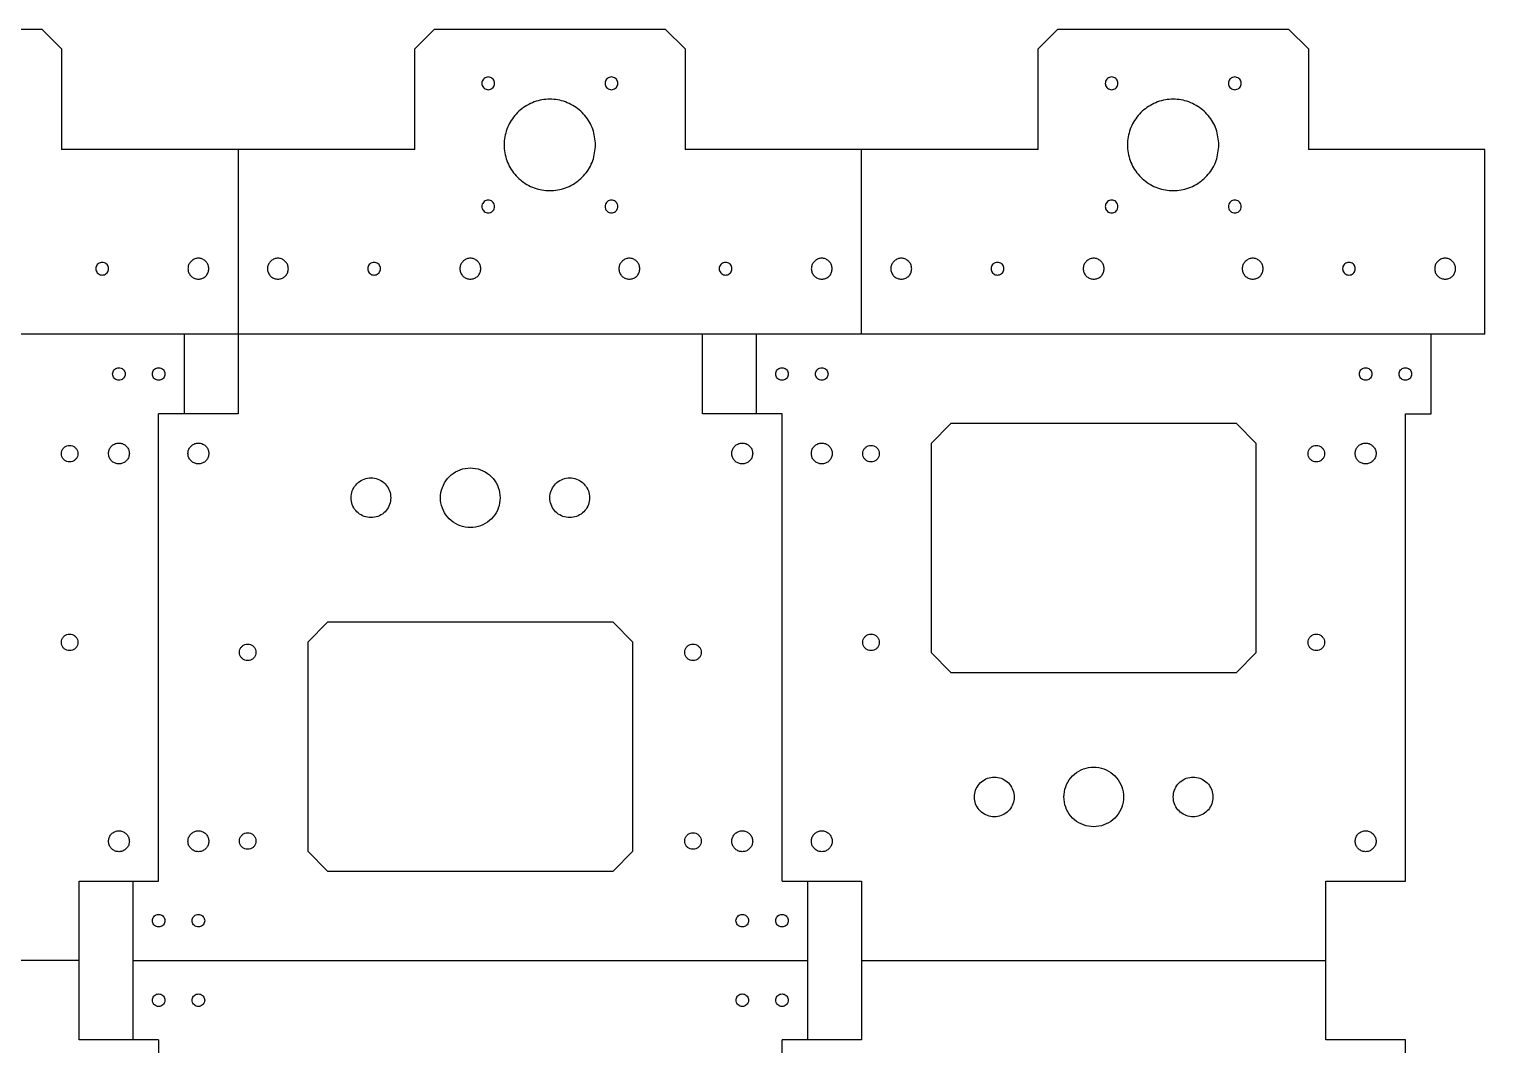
# Model space of a CAD drawing. Extents: x -80 to 731, y 0 to 550.
# Drawn here: x 364.5 to 730.6, y 294.1 to 549.7 of the extents above; entities that cross this region are included whole.
import ezdxf

# ---------------------------------------------------------------- set-up
doc = ezdxf.new("R2010")
doc.units = 0
doc.layers.add('LAYER_1', color=7, linetype='CONTINUOUS')

msp = doc.modelspace()

# ---------------------------------------------------------------- linework, layer by layer
at = {"layer": 'LAYER_1', "color": 7}
for p, q in [((309.64, 549.74), (367.64, 549.74)), ((367.64, 549.74), (372.64, 544.74)), ((461.44, 544.74), (466.44, 549.74)), ((466.44, 549.74), (524.44, 549.74)), ((524.44, 549.74), (529.44, 544.74)), ((618.24, 544.74), (623.24, 549.74)), ((623.24, 549.74), (681.24, 549.74)), ((681.24, 549.74), (686.24, 544.74)), ((372.64, 544.74), (372.64, 519.44)), ((461.44, 519.44), (461.44, 544.74)), ((529.44, 544.74), (529.44, 519.44)), ((618.24, 519.44), (618.24, 544.74)), ((686.24, 544.74), (686.24, 519.44)), ((481.54, 536.09), (481.54, 536.09)), ((512.54, 536.09), (512.54, 536.09)), ((638.34, 536.09), (638.34, 536.09)), ((669.34, 536.09), (669.34, 536.09)), ((506.94, 520.59), (506.94, 520.59)), ((663.74, 520.59), (663.74, 520.59)), ((461.44, 519.44), (372.64, 519.44)), ((417.04, 519.44), (417.04, 452.94)), ((618.24, 519.44), (529.44, 519.44)), ((573.84, 472.94), (573.84, 519.44)), ((730.64, 519.44), (686.24, 519.44)), ((730.64, 472.94), (730.64, 519.44)), ((481.54, 505.09), (481.54, 505.09)), ((512.54, 505.09), (512.54, 505.09)), ((638.34, 505.09), (638.34, 505.09)), ((669.34, 505.09), (669.34, 505.09)), ((384.44, 489.44), (384.44, 489.44)), ((409.67, 489.44), (409.67, 489.44)), ((429.67, 489.44), (429.67, 489.44)), ((452.84, 489.44), (452.84, 489.44)), ((478.07, 489.44), (478.07, 489.44)), ((518.07, 489.44), (518.07, 489.44)), ((541.24, 489.44), (541.24, 489.44)), ((566.47, 489.44), (566.47, 489.44)), ((586.47, 489.44), (586.47, 489.44)), ((609.64, 489.44), (609.64, 489.44)), ((634.87, 489.44), (634.87, 489.44)), ((674.87, 489.44), (674.87, 489.44)), ((698.04, 489.44), (698.04, 489.44)), ((723.27, 489.44), (723.27, 489.44)), ((730.64, 472.94), (103.44, 472.94)), ((403.54, 452.94), (403.54, 472.94)), ((533.84, 452.94), (533.84, 472.94)), ((547.34, 472.94), (547.34, 452.94)), ((717.14, 452.94), (717.14, 472.94)), ((385.47, 462.94), (385.47, 462.94)), ((395.47, 462.94), (395.47, 462.94)), ((552.27, 462.94), (552.27, 462.94)), ((562.27, 462.94), (562.27, 462.94)), ((699.07, 462.94), (699.07, 462.94)), ((709.07, 462.94), (709.07, 462.94)), ((397.04, 335.34), (397.04, 452.94)), ((417.04, 452.94), (397.04, 452.94)), ((553.84, 452.94), (533.84, 452.94)), ((553.84, 335.34), (553.84, 452.94)), ((596.34, 450.44), (591.34, 445.44)), ((668.14, 450.44), (596.34, 450.44)), ((673.14, 445.44), (668.14, 450.44)), ((710.64, 335.34), (710.64, 452.94)), ((710.64, 452.94), (717.14, 452.94)), ((591.34, 445.44), (591.34, 392.84)), ((673.14, 392.84), (673.14, 445.44)), ((372.57, 442.89), (372.57, 442.89)), ((384.42, 442.94), (384.42, 442.94)), ((409.67, 442.94), (409.67, 442.94)), ((546.47, 442.94), (546.47, 442.94)), ((561.22, 442.94), (561.22, 442.94)), ((574.17, 442.89), (574.17, 442.89)), ((686.17, 442.89), (686.17, 442.89)), ((698.02, 442.94), (698.02, 442.94)), ((455.44, 431.79), (455.44, 431.79)), ((482.94, 431.79), (482.94, 431.79)), ((505.44, 431.79), (505.44, 431.79)), ((439.54, 400.44), (434.54, 395.44)), ((511.34, 400.44), (439.54, 400.44)), ((516.34, 395.44), (511.34, 400.44)), ((372.57, 395.39), (372.57, 395.39)), ((421.52, 392.89), (421.52, 392.89)), ((434.54, 395.44), (434.54, 342.84)), ((516.34, 342.84), (516.34, 395.44)), ((533.52, 392.89), (533.52, 392.89)), ((574.17, 395.39), (574.17, 395.39)), ((591.34, 392.84), (596.34, 387.84)), ((668.14, 387.84), (673.14, 392.84)), ((686.17, 395.39), (686.17, 395.39)), ((596.34, 387.84), (668.14, 387.84)), ((602.24, 356.49), (602.24, 356.49)), ((624.74, 356.49), (624.74, 356.49)), ((652.24, 356.49), (652.24, 356.49)), ((384.42, 345.34), (384.42, 345.34)), ((409.67, 345.34), (409.67, 345.34)), ((421.52, 345.39), (421.52, 345.39)), ((533.52, 345.39), (533.52, 345.39)), ((546.47, 345.34), (546.47, 345.34)), ((561.22, 345.34), (561.22, 345.34)), ((698.02, 345.34), (698.02, 345.34)), ((434.54, 342.84), (439.54, 337.84)), ((511.34, 337.84), (516.34, 342.84)), ((439.54, 337.84), (511.34, 337.84)), ((377.04, 295.34), (377.04, 335.34)), ((377.04, 335.34), (397.04, 335.34)), ((390.54, 335.34), (390.54, 295.34)), ((553.84, 335.34), (573.84, 335.34)), ((560.34, 295.34), (560.34, 335.34)), ((573.84, 335.34), (573.84, 295.34)), ((690.64, 295.34), (690.64, 335.34)), ((690.64, 335.34), (710.64, 335.34)), ((398.62, 325.34), (398.62, 325.34)), ((408.62, 325.34), (408.62, 325.34)), ((545.42, 325.34), (545.42, 325.34)), ((555.42, 325.34), (555.42, 325.34)), ((377.04, 315.34), (260.24, 315.34)), ((390.54, 315.34), (560.34, 315.34)), ((573.84, 315.34), (690.64, 315.34)), ((395.47, 305.34), (395.47, 305.34)), ((405.47, 305.34), (405.47, 305.34)), ((542.27, 305.34), (542.27, 305.34)), ((552.27, 305.34), (552.27, 305.34)), ((397.04, 295.34), (377.04, 295.34)), ((397.04, 295.34), (397.04, 177.74)), ((553.84, 177.74), (553.84, 295.34)), ((573.84, 295.34), (553.84, 295.34)), ((710.64, 295.34), (690.64, 295.34)), ((710.64, 177.74), (710.64, 295.34))]:
    msp.add_line(p, q, dxfattribs=at)
for points, knots in [([(481.54, 536.09), (481.52, 535.9), (481.48, 535.53), (481.19, 535.04), (480.76, 534.68), (480.22, 534.48), (479.66, 534.48), (479.12, 534.68), (478.69, 535.04), (478.41, 535.53), (478.31, 536.09), (478.41, 536.65), (478.69, 537.14), (479.12, 537.51), (479.66, 537.7), (480.22, 537.7), (480.76, 537.51), (481.19, 537.14), (481.48, 536.65), (481.52, 536.28), (481.54, 536.09)], [0, 0, 0, 0, 0.558344, 1.108695, 1.667037, 2.225381, 2.775732, 3.334076, 3.892418, 4.442769, 5.001113, 5.559455, 6.109805, 6.668149, 7.226492, 7.776843, 8.335187, 8.89353, 9.443881, 10.002222, 10.002222, 10.002222, 10.002222]), ([(512.54, 536.09), (512.52, 535.9), (512.48, 535.53), (512.19, 535.04), (511.76, 534.68), (511.22, 534.48), (510.66, 534.48), (510.12, 534.68), (509.69, 535.04), (509.41, 535.53), (509.31, 536.09), (509.41, 536.65), (509.69, 537.14), (510.12, 537.51), (510.66, 537.7), (511.22, 537.7), (511.76, 537.51), (512.19, 537.14), (512.48, 536.65), (512.52, 536.28), (512.54, 536.09)], [0, 0, 0, 0, 0.558344, 1.108695, 1.667037, 2.225381, 2.775732, 3.334075, 3.892418, 4.442769, 5.001113, 5.559455, 6.109805, 6.668149, 7.226492, 7.776843, 8.335187, 8.89353, 9.44388, 10.002222, 10.002222, 10.002222, 10.002222]), ([(638.34, 536.09), (638.32, 535.9), (638.28, 535.53), (637.99, 535.04), (637.56, 534.68), (637.02, 534.48), (636.46, 534.48), (635.92, 534.68), (635.49, 535.04), (635.21, 535.53), (635.11, 536.09), (635.21, 536.65), (635.49, 537.14), (635.92, 537.51), (636.46, 537.7), (637.02, 537.7), (637.56, 537.51), (637.99, 537.14), (638.28, 536.65), (638.32, 536.28), (638.34, 536.09)], [0, 0, 0, 0, 0.558344, 1.108695, 1.667038, 2.225381, 2.775733, 3.334075, 3.892418, 4.442769, 5.001113, 5.559455, 6.109806, 6.668149, 7.226492, 7.776844, 8.335186, 8.89353, 9.443881, 10.002223, 10.002223, 10.002223, 10.002223]), ([(669.34, 536.09), (669.32, 535.9), (669.28, 535.53), (668.99, 535.04), (668.56, 534.68), (668.02, 534.48), (667.46, 534.48), (666.92, 534.68), (666.49, 535.04), (666.21, 535.53), (666.11, 536.09), (666.21, 536.65), (666.49, 537.14), (666.92, 537.51), (667.46, 537.7), (668.02, 537.7), (668.56, 537.51), (668.99, 537.14), (669.28, 536.65), (669.32, 536.28), (669.34, 536.09)], [0, 0, 0, 0, 0.558344, 1.108695, 1.667038, 2.225381, 2.775733, 3.334075, 3.892418, 4.442769, 5.001113, 5.559455, 6.109806, 6.668149, 7.226492, 7.776844, 8.335186, 8.89353, 9.443881, 10.002223, 10.002223, 10.002223, 10.002223]), ([(506.94, 520.59), (506.8, 519.25), (506.53, 516.58), (504.41, 513.05), (501.31, 510.43), (497.48, 509.03), (493.4, 509.03), (489.57, 510.43), (486.45, 513.05), (484.41, 516.58), (483.7, 520.59), (484.41, 524.61), (486.45, 528.13), (489.57, 530.76), (493.4, 532.15), (497.48, 532.15), (501.31, 530.76), (504.41, 528.13), (506.53, 524.61), (506.8, 521.94), (506.94, 520.59)], [0, 0, 0, 0, 4.013088, 7.968742, 11.981828, 15.994915, 19.950569, 23.963658, 27.976744, 31.932398, 35.945485, 39.958571, 43.914225, 47.927312, 51.9404, 55.896054, 59.909141, 63.922228, 67.877883, 71.890968, 71.890968, 71.890968, 71.890968]), ([(663.74, 520.59), (663.6, 519.25), (663.33, 516.58), (661.21, 513.05), (658.11, 510.43), (654.28, 509.03), (650.2, 509.03), (646.37, 510.43), (643.25, 513.05), (641.21, 516.58), (640.5, 520.59), (641.21, 524.61), (643.25, 528.13), (646.37, 530.76), (650.2, 532.15), (654.28, 532.15), (658.11, 530.76), (661.21, 528.13), (663.33, 524.61), (663.6, 521.94), (663.74, 520.59)], [0, 0, 0, 0, 4.013088, 7.968742, 11.981828, 15.994916, 19.95057, 23.963658, 27.976744, 31.932398, 35.945485, 39.958571, 43.914225, 47.927313, 51.940399, 55.896053, 59.90914, 63.922228, 67.877883, 71.890968, 71.890968, 71.890968, 71.890968]), ([(481.54, 505.09), (481.52, 504.9), (481.48, 504.53), (481.19, 504.04), (480.76, 503.68), (480.22, 503.48), (479.66, 503.48), (479.12, 503.68), (478.69, 504.04), (478.41, 504.53), (478.31, 505.09), (478.41, 505.65), (478.69, 506.14), (479.12, 506.51), (479.66, 506.7), (480.22, 506.7), (480.76, 506.51), (481.19, 506.14), (481.48, 505.65), (481.52, 505.28), (481.54, 505.09)], [0, 0, 0, 0, 0.558344, 1.108695, 1.667039, 2.225382, 2.775733, 3.334075, 3.892419, 4.442771, 5.001114, 5.559456, 6.109807, 6.66815, 7.226494, 7.776845, 8.335188, 8.893531, 9.443882, 10.002224, 10.002224, 10.002224, 10.002224]), ([(512.54, 505.09), (512.52, 504.9), (512.48, 504.53), (512.19, 504.04), (511.76, 503.68), (511.22, 503.48), (510.66, 503.48), (510.12, 503.68), (509.69, 504.04), (509.41, 504.53), (509.31, 505.09), (509.41, 505.65), (509.69, 506.14), (510.12, 506.51), (510.66, 506.7), (511.22, 506.7), (511.76, 506.51), (512.19, 506.14), (512.48, 505.65), (512.52, 505.28), (512.54, 505.09)], [0, 0, 0, 0, 0.558344, 1.108696, 1.667039, 2.225382, 2.775733, 3.334075, 3.892419, 4.442771, 5.001114, 5.559456, 6.109807, 6.668151, 7.226494, 7.776845, 8.335188, 8.893531, 9.443882, 10.002224, 10.002224, 10.002224, 10.002224]), ([(638.34, 505.09), (638.32, 504.9), (638.28, 504.53), (637.99, 504.04), (637.56, 503.68), (637.02, 503.48), (636.46, 503.48), (635.92, 503.68), (635.49, 504.04), (635.21, 504.53), (635.11, 505.09), (635.21, 505.65), (635.49, 506.14), (635.92, 506.51), (636.46, 506.7), (637.02, 506.7), (637.56, 506.51), (637.99, 506.14), (638.28, 505.65), (638.32, 505.28), (638.34, 505.09)], [0, 0, 0, 0, 0.558344, 1.108696, 1.66704, 2.225381, 2.775733, 3.334075, 3.892419, 4.442771, 5.001115, 5.559456, 6.109808, 6.668151, 7.226493, 7.776845, 8.335188, 8.893531, 9.443882, 10.002224, 10.002224, 10.002224, 10.002224]), ([(669.34, 505.09), (669.32, 504.9), (669.28, 504.53), (668.99, 504.04), (668.56, 503.68), (668.02, 503.48), (667.46, 503.48), (666.92, 503.68), (666.49, 504.04), (666.21, 504.53), (666.11, 505.09), (666.21, 505.65), (666.49, 506.14), (666.92, 506.51), (667.46, 506.7), (668.02, 506.7), (668.56, 506.51), (668.99, 506.14), (669.28, 505.65), (669.32, 505.28), (669.34, 505.09)], [0, 0, 0, 0, 0.558344, 1.108696, 1.66704, 2.225381, 2.775733, 3.334075, 3.892419, 4.442771, 5.001115, 5.559456, 6.109808, 6.668151, 7.226493, 7.776845, 8.335188, 8.893531, 9.443882, 10.002224, 10.002224, 10.002224, 10.002224]), ([(384.44, 489.44), (384.42, 489.25), (384.38, 488.88), (384.09, 488.39), (383.66, 488.03), (383.12, 487.83), (382.56, 487.83), (382.02, 488.03), (381.59, 488.39), (381.31, 488.88), (381.21, 489.44), (381.31, 490), (381.59, 490.49), (382.02, 490.86), (382.56, 491.05), (383.12, 491.05), (383.66, 490.86), (384.09, 490.49), (384.38, 490), (384.42, 489.63), (384.44, 489.44)], [0, 0, 0, 0, 0.558343, 1.108694, 1.667036, 2.225379, 2.77573, 3.334073, 3.892415, 4.442768, 5.001111, 5.559452, 6.109805, 6.668148, 7.22649, 7.776841, 8.335184, 8.893526, 9.443877, 10.002219, 10.002219, 10.002219, 10.002219]), ([(409.67, 489.44), (409.63, 489.13), (409.57, 488.52), (409.09, 487.72), (408.38, 487.12), (407.51, 486.8), (406.58, 486.8), (405.7, 487.12), (404.99, 487.72), (404.52, 488.52), (404.36, 489.44), (404.52, 490.36), (404.99, 491.16), (405.7, 491.76), (406.58, 492.08), (407.51, 492.08), (408.38, 491.76), (409.09, 491.16), (409.57, 490.36), (409.63, 489.75), (409.67, 489.44)], [0, 0, 0, 0, 0.916031, 1.818952, 2.734985, 3.651014, 4.553935, 5.469967, 6.385998, 7.288919, 8.20495, 9.12098, 10.023901, 10.939931, 11.855963, 12.758884, 13.674914, 14.590946, 15.493867, 16.409898, 16.409898, 16.409898, 16.409898]), ([(429.67, 489.44), (429.63, 489.13), (429.57, 488.52), (429.09, 487.72), (428.38, 487.12), (427.51, 486.8), (426.58, 486.8), (425.7, 487.12), (424.99, 487.72), (424.52, 488.52), (424.36, 489.44), (424.52, 490.36), (424.99, 491.16), (425.7, 491.76), (426.58, 492.08), (427.51, 492.08), (428.38, 491.76), (429.09, 491.16), (429.57, 490.36), (429.63, 489.75), (429.67, 489.44)], [0, 0, 0, 0, 0.916031, 1.818952, 2.734982, 3.651015, 4.553935, 5.469966, 6.385998, 7.288919, 8.20495, 9.12098, 10.023901, 10.939933, 11.855964, 12.758884, 13.674917, 14.590947, 15.493868, 16.409898, 16.409898, 16.409898, 16.409898]), ([(452.84, 489.44), (452.82, 489.25), (452.78, 488.88), (452.49, 488.39), (452.06, 488.03), (451.52, 487.83), (450.96, 487.83), (450.42, 488.03), (449.99, 488.39), (449.71, 488.88), (449.61, 489.44), (449.71, 490), (449.99, 490.49), (450.42, 490.86), (450.96, 491.05), (451.52, 491.05), (452.06, 490.86), (452.49, 490.49), (452.78, 490), (452.82, 489.63), (452.84, 489.44)], [0, 0, 0, 0, 0.558343, 1.108695, 1.667038, 2.22538, 2.775732, 3.334075, 3.892416, 4.442768, 5.001111, 5.559453, 6.109804, 6.668146, 7.226489, 7.776841, 8.335183, 8.893526, 9.443878, 10.00222, 10.00222, 10.00222, 10.00222]), ([(478.07, 489.44), (478.03, 489.13), (477.97, 488.52), (477.49, 487.72), (476.78, 487.12), (475.91, 486.8), (474.98, 486.8), (474.1, 487.12), (473.39, 487.72), (472.92, 488.52), (472.76, 489.44), (472.92, 490.36), (473.39, 491.16), (474.1, 491.76), (474.98, 492.08), (475.91, 492.08), (476.78, 491.76), (477.49, 491.16), (477.97, 490.36), (478.03, 489.75), (478.07, 489.44)], [0, 0, 0, 0, 0.916031, 1.818952, 2.734982, 3.651014, 4.553935, 5.469966, 6.385997, 7.288918, 8.204949, 9.120979, 10.0239, 10.939931, 11.855962, 12.758883, 13.674915, 14.590945, 15.493866, 16.409896, 16.409896, 16.409896, 16.409896]), ([(518.07, 489.44), (518.03, 489.13), (517.97, 488.52), (517.49, 487.72), (516.78, 487.12), (515.91, 486.8), (514.98, 486.8), (514.1, 487.12), (513.39, 487.72), (512.92, 488.52), (512.76, 489.44), (512.92, 490.36), (513.39, 491.16), (514.1, 491.76), (514.98, 492.08), (515.91, 492.08), (516.78, 491.76), (517.49, 491.16), (517.97, 490.36), (518.03, 489.75), (518.07, 489.44)], [0, 0, 0, 0, 0.916031, 1.818952, 2.734983, 3.651014, 4.553935, 5.469966, 6.385997, 7.288918, 8.204949, 9.120979, 10.0239, 10.939931, 11.855962, 12.758883, 13.674914, 14.590945, 15.493866, 16.409896, 16.409896, 16.409896, 16.409896]), ([(541.24, 489.44), (541.22, 489.25), (541.18, 488.88), (540.89, 488.39), (540.46, 488.03), (539.92, 487.83), (539.36, 487.83), (538.82, 488.03), (538.39, 488.39), (538.11, 488.88), (538.01, 489.44), (538.11, 490), (538.39, 490.49), (538.82, 490.86), (539.36, 491.05), (539.92, 491.05), (540.46, 490.86), (540.89, 490.49), (541.18, 490), (541.22, 489.63), (541.24, 489.44)], [0, 0, 0, 0, 0.558343, 1.108694, 1.667036, 2.225379, 2.775731, 3.334073, 3.892416, 4.442768, 5.001111, 5.559453, 6.109805, 6.668148, 7.226489, 7.776841, 8.335185, 8.893526, 9.443878, 10.00222, 10.00222, 10.00222, 10.00222]), ([(566.47, 489.44), (566.43, 489.13), (566.37, 488.52), (565.89, 487.72), (565.18, 487.12), (564.31, 486.8), (563.38, 486.8), (562.5, 487.12), (561.79, 487.72), (561.32, 488.52), (561.16, 489.44), (561.32, 490.36), (561.79, 491.16), (562.5, 491.76), (563.38, 492.08), (564.31, 492.08), (565.18, 491.76), (565.89, 491.16), (566.37, 490.36), (566.43, 489.75), (566.47, 489.44)], [0, 0, 0, 0, 0.916031, 1.818952, 2.734985, 3.651014, 4.553935, 5.469968, 6.385999, 7.288919, 8.20495, 9.12098, 10.023901, 10.939931, 11.855964, 12.758885, 13.674915, 14.590947, 15.493868, 16.409898, 16.409898, 16.409898, 16.409898]), ([(586.47, 489.44), (586.43, 489.13), (586.37, 488.52), (585.89, 487.72), (585.18, 487.12), (584.31, 486.8), (583.38, 486.8), (582.5, 487.12), (581.79, 487.72), (581.32, 488.52), (581.16, 489.44), (581.32, 490.36), (581.79, 491.16), (582.5, 491.76), (583.38, 492.08), (584.31, 492.08), (585.18, 491.76), (585.89, 491.16), (586.37, 490.36), (586.43, 489.75), (586.47, 489.44)], [0, 0, 0, 0, 0.916031, 1.818952, 2.734982, 3.651014, 4.553935, 5.469965, 6.385998, 7.288919, 8.20495, 9.12098, 10.023901, 10.939933, 11.855963, 12.758884, 13.674917, 14.590947, 15.493868, 16.409898, 16.409898, 16.409898, 16.409898]), ([(609.64, 489.44), (609.62, 489.25), (609.58, 488.88), (609.29, 488.39), (608.86, 488.03), (608.32, 487.83), (607.76, 487.83), (607.22, 488.03), (606.79, 488.39), (606.51, 488.88), (606.41, 489.44), (606.51, 490), (606.79, 490.49), (607.22, 490.86), (607.76, 491.05), (608.32, 491.05), (608.86, 490.86), (609.29, 490.49), (609.58, 490), (609.62, 489.63), (609.64, 489.44)], [0, 0, 0, 0, 0.558343, 1.108695, 1.667038, 2.22538, 2.775732, 3.334075, 3.892416, 4.442768, 5.001111, 5.559453, 6.109804, 6.668146, 7.226489, 7.776841, 8.335183, 8.893526, 9.443878, 10.00222, 10.00222, 10.00222, 10.00222]), ([(634.87, 489.44), (634.83, 489.13), (634.77, 488.52), (634.29, 487.72), (633.58, 487.12), (632.71, 486.8), (631.78, 486.8), (630.9, 487.12), (630.19, 487.72), (629.72, 488.52), (629.56, 489.44), (629.72, 490.36), (630.19, 491.16), (630.9, 491.76), (631.78, 492.08), (632.71, 492.08), (633.58, 491.76), (634.29, 491.16), (634.77, 490.36), (634.83, 489.75), (634.87, 489.44)], [0, 0, 0, 0, 0.916031, 1.818951, 2.734983, 3.651014, 4.553935, 5.469966, 6.385997, 7.288918, 8.204949, 9.120979, 10.0239, 10.93993, 11.855962, 12.758883, 13.674914, 14.590946, 15.493866, 16.409896, 16.409896, 16.409896, 16.409896]), ([(674.87, 489.44), (674.83, 489.13), (674.77, 488.52), (674.29, 487.72), (673.58, 487.12), (672.71, 486.8), (671.78, 486.8), (670.9, 487.12), (670.19, 487.72), (669.72, 488.52), (669.56, 489.44), (669.72, 490.36), (670.19, 491.16), (670.9, 491.76), (671.78, 492.08), (672.71, 492.08), (673.58, 491.76), (674.29, 491.16), (674.77, 490.36), (674.83, 489.75), (674.87, 489.44)], [0, 0, 0, 0, 0.916031, 1.818952, 2.734983, 3.651014, 4.553935, 5.469967, 6.385997, 7.288918, 8.204949, 9.120979, 10.0239, 10.939931, 11.855963, 12.758884, 13.674914, 14.590946, 15.493867, 16.409897, 16.409897, 16.409897, 16.409897]), ([(698.04, 489.44), (698.02, 489.25), (697.98, 488.88), (697.69, 488.39), (697.26, 488.03), (696.72, 487.83), (696.16, 487.83), (695.62, 488.03), (695.19, 488.39), (694.91, 488.88), (694.81, 489.44), (694.91, 490), (695.19, 490.49), (695.62, 490.86), (696.16, 491.05), (696.72, 491.05), (697.26, 490.86), (697.69, 490.49), (697.98, 490), (698.02, 489.63), (698.04, 489.44)], [0, 0, 0, 0, 0.558343, 1.108694, 1.667036, 2.225379, 2.775731, 3.334073, 3.892416, 4.442768, 5.001111, 5.559453, 6.109805, 6.668148, 7.226489, 7.776841, 8.335185, 8.893526, 9.443878, 10.00222, 10.00222, 10.00222, 10.00222]), ([(723.27, 489.44), (723.23, 489.13), (723.17, 488.52), (722.69, 487.72), (721.98, 487.12), (721.11, 486.8), (720.18, 486.8), (719.3, 487.12), (718.59, 487.72), (718.12, 488.52), (717.96, 489.44), (718.12, 490.36), (718.59, 491.16), (719.3, 491.76), (720.18, 492.08), (721.11, 492.08), (721.98, 491.76), (722.69, 491.16), (723.17, 490.36), (723.23, 489.75), (723.27, 489.44)], [0, 0, 0, 0, 0.916031, 1.818952, 2.734984, 3.651015, 4.553935, 5.469968, 6.385998, 7.288919, 8.20495, 9.12098, 10.023901, 10.939932, 11.855965, 12.758885, 13.674915, 14.590948, 15.493868, 16.409899, 16.409899, 16.409899, 16.409899]), ([(385.47, 462.94), (385.48, 462.76), (385.52, 462.39), (385.81, 461.91), (386.24, 461.55), (386.76, 461.36), (387.32, 461.36), (387.85, 461.55), (388.27, 461.91), (388.55, 462.39), (388.65, 462.94), (388.55, 463.49), (388.27, 463.97), (387.85, 464.33), (387.32, 464.52), (386.76, 464.52), (386.24, 464.33), (385.81, 463.97), (385.52, 463.49), (385.48, 463.13), (385.47, 462.94)], [0, 0, 0, 0, 0.549772, 1.091665, 1.641428, 2.191199, 2.733094, 3.282866, 3.832628, 4.374521, 4.924293, 5.474047, 6.01594, 6.565715, 7.115479, 7.657374, 8.207139, 8.756915, 9.298807, 9.848562, 9.848562, 9.848562, 9.848562]), ([(395.47, 462.94), (395.48, 462.76), (395.52, 462.39), (395.81, 461.91), (396.24, 461.55), (396.76, 461.36), (397.32, 461.36), (397.85, 461.55), (398.27, 461.91), (398.55, 462.39), (398.65, 462.94), (398.55, 463.49), (398.27, 463.97), (397.85, 464.33), (397.32, 464.52), (396.76, 464.52), (396.24, 464.33), (395.81, 463.97), (395.52, 463.49), (395.48, 463.13), (395.47, 462.94)], [0, 0, 0, 0, 0.549772, 1.091665, 1.641428, 2.191199, 2.733093, 3.282865, 3.832628, 4.374521, 4.924293, 5.474047, 6.01594, 6.565716, 7.115481, 7.657375, 8.20714, 8.756916, 9.298808, 9.848562, 9.848562, 9.848562, 9.848562]), ([(552.27, 462.94), (552.28, 462.76), (552.32, 462.39), (552.61, 461.91), (553.04, 461.55), (553.56, 461.36), (554.12, 461.36), (554.65, 461.55), (555.07, 461.91), (555.35, 462.39), (555.45, 462.94), (555.35, 463.49), (555.07, 463.97), (554.65, 464.33), (554.12, 464.52), (553.56, 464.52), (553.04, 464.33), (552.61, 463.97), (552.32, 463.49), (552.28, 463.13), (552.27, 462.94)], [0, 0, 0, 0, 0.549773, 1.091666, 1.641429, 2.1912, 2.733094, 3.282866, 3.832629, 4.374522, 4.924295, 5.474048, 6.015941, 6.565717, 7.115482, 7.657376, 8.207141, 8.756917, 9.298809, 9.848562, 9.848562, 9.848562, 9.848562]), ([(562.27, 462.94), (562.28, 462.76), (562.32, 462.39), (562.61, 461.91), (563.04, 461.55), (563.56, 461.36), (564.12, 461.36), (564.65, 461.55), (565.07, 461.91), (565.35, 462.39), (565.45, 462.94), (565.35, 463.49), (565.07, 463.97), (564.65, 464.33), (564.12, 464.52), (563.56, 464.52), (563.04, 464.33), (562.61, 463.97), (562.32, 463.49), (562.28, 463.13), (562.27, 462.94)], [0, 0, 0, 0, 0.549773, 1.091666, 1.641429, 2.1912, 2.733094, 3.282865, 3.832629, 4.374522, 4.924295, 5.474048, 6.01594, 6.565716, 7.115481, 7.657375, 8.20714, 8.756915, 9.298808, 9.848561, 9.848561, 9.848561, 9.848561]), ([(699.07, 462.94), (699.08, 462.76), (699.12, 462.39), (699.41, 461.91), (699.84, 461.55), (700.36, 461.36), (700.92, 461.36), (701.45, 461.55), (701.87, 461.91), (702.15, 462.39), (702.25, 462.94), (702.15, 463.49), (701.87, 463.97), (701.45, 464.33), (700.92, 464.52), (700.36, 464.52), (699.84, 464.33), (699.41, 463.97), (699.12, 463.49), (699.08, 463.13), (699.07, 462.94)], [0, 0, 0, 0, 0.549773, 1.091666, 1.64143, 2.191201, 2.733095, 3.282866, 3.832629, 4.374522, 4.924295, 5.474048, 6.015941, 6.565716, 7.115481, 7.657375, 8.20714, 8.756916, 9.298809, 9.848562, 9.848562, 9.848562, 9.848562]), ([(709.07, 462.94), (709.08, 462.76), (709.12, 462.39), (709.41, 461.91), (709.84, 461.55), (710.36, 461.36), (710.92, 461.36), (711.45, 461.55), (711.87, 461.91), (712.15, 462.39), (712.25, 462.94), (712.15, 463.49), (711.87, 463.97), (711.45, 464.33), (710.92, 464.52), (710.36, 464.52), (709.84, 464.33), (709.41, 463.97), (709.12, 463.49), (709.08, 463.13), (709.07, 462.94)], [0, 0, 0, 0, 0.549773, 1.091666, 1.64143, 2.1912, 2.733095, 3.282866, 3.83263, 4.374522, 4.924295, 5.474049, 6.015941, 6.565717, 7.115482, 7.657377, 8.207141, 8.756916, 9.298809, 9.848563, 9.848563, 9.848563, 9.848563]), ([(372.57, 442.89), (372.59, 442.65), (372.64, 442.17), (373.02, 441.53), (373.58, 441.06), (374.27, 440.81), (375.01, 440.81), (375.7, 441.06), (376.26, 441.53), (376.63, 442.17), (376.76, 442.89), (376.63, 443.62), (376.26, 444.25), (375.7, 444.73), (375.01, 444.98), (374.27, 444.98), (373.58, 444.73), (373.02, 444.25), (372.64, 443.62), (372.59, 443.13), (372.57, 442.89)], [0, 0, 0, 0, 0.724091, 1.437826, 2.16193, 2.88603, 3.599768, 4.323871, 5.047974, 5.76171, 6.4858, 7.20991, 7.923651, 8.647755, 9.371858, 10.085596, 10.809697, 11.533801, 12.247543, 12.971653, 12.971653, 12.971653, 12.971653]), ([(384.42, 442.94), (384.45, 442.63), (384.51, 442.02), (384.99, 441.22), (385.7, 440.62), (386.58, 440.3), (387.51, 440.3), (388.38, 440.62), (389.09, 441.22), (389.56, 442.02), (389.72, 442.94), (389.56, 443.86), (389.09, 444.66), (388.38, 445.26), (387.51, 445.58), (386.58, 445.58), (385.7, 445.26), (384.99, 444.66), (384.51, 443.86), (384.45, 443.25), (384.42, 442.94)], [0, 0, 0, 0, 0.916034, 1.818953, 2.734972, 3.651005, 4.553925, 5.469955, 6.385976, 7.288895, 8.204929, 9.120963, 10.023889, 10.939923, 11.855953, 12.758873, 13.674905, 14.590937, 15.493863, 16.409897, 16.409897, 16.409897, 16.409897]), ([(409.67, 442.94), (409.63, 443.25), (409.57, 443.86), (409.09, 444.66), (408.38, 445.26), (407.51, 445.58), (406.58, 445.58), (405.7, 445.26), (404.99, 444.66), (404.52, 443.86), (404.36, 442.94), (404.52, 442.02), (404.99, 441.22), (405.7, 440.62), (406.58, 440.3), (407.51, 440.3), (408.38, 440.62), (409.09, 441.22), (409.57, 442.02), (409.63, 442.63), (409.67, 442.94)], [0, 0, 0, 0, 0.916031, 1.818952, 2.734982, 3.651014, 4.553935, 5.469964, 6.385996, 7.288917, 8.204948, 9.120979, 10.023902, 10.939933, 11.855963, 12.758884, 13.674915, 14.590945, 15.493867, 16.409898, 16.409898, 16.409898, 16.409898]), ([(546.47, 442.94), (546.43, 443.25), (546.37, 443.86), (545.89, 444.66), (545.18, 445.26), (544.31, 445.58), (543.38, 445.58), (542.5, 445.26), (541.79, 444.66), (541.32, 443.86), (541.16, 442.94), (541.32, 442.02), (541.79, 441.22), (542.5, 440.62), (543.38, 440.3), (544.31, 440.3), (545.18, 440.62), (545.89, 441.22), (546.37, 442.02), (546.43, 442.63), (546.47, 442.94)], [0, 0, 0, 0, 0.916031, 1.818952, 2.734984, 3.651014, 4.553935, 5.469966, 6.385997, 7.288918, 8.204949, 9.12098, 10.023902, 10.939932, 11.855963, 12.758884, 13.674915, 14.590946, 15.493868, 16.409899, 16.409899, 16.409899, 16.409899]), ([(561.22, 442.94), (561.25, 442.63), (561.31, 442.02), (561.79, 441.22), (562.5, 440.62), (563.38, 440.3), (564.31, 440.3), (565.18, 440.62), (565.89, 441.22), (566.36, 442.02), (566.52, 442.94), (566.36, 443.86), (565.89, 444.66), (565.18, 445.26), (564.31, 445.58), (563.38, 445.58), (562.5, 445.26), (561.79, 444.66), (561.31, 443.86), (561.25, 443.25), (561.22, 442.94)], [0, 0, 0, 0, 0.916033, 1.818952, 2.734973, 3.651004, 4.553925, 5.469956, 6.385976, 7.288895, 8.204928, 9.120963, 10.023888, 10.93992, 11.855952, 12.758873, 13.674903, 14.590937, 15.493862, 16.409897, 16.409897, 16.409897, 16.409897]), ([(574.17, 442.89), (574.19, 442.65), (574.24, 442.17), (574.62, 441.53), (575.18, 441.06), (575.87, 440.81), (576.61, 440.81), (577.3, 441.06), (577.86, 441.53), (578.23, 442.17), (578.36, 442.89), (578.23, 443.62), (577.86, 444.25), (577.3, 444.73), (576.61, 444.98), (575.87, 444.98), (575.18, 444.73), (574.62, 444.25), (574.24, 443.62), (574.19, 443.13), (574.17, 442.89)], [0, 0, 0, 0, 0.72409, 1.437825, 2.161928, 2.886031, 3.599769, 4.32387, 5.047973, 5.761709, 6.485799, 7.20991, 7.923652, 8.647756, 9.371857, 10.085595, 10.809698, 11.533801, 12.247542, 12.971653, 12.971653, 12.971653, 12.971653]), ([(686.17, 442.89), (686.19, 442.65), (686.24, 442.17), (686.62, 441.53), (687.18, 441.06), (687.87, 440.81), (688.61, 440.81), (689.3, 441.06), (689.86, 441.53), (690.23, 442.17), (690.36, 442.89), (690.23, 443.62), (689.86, 444.25), (689.3, 444.73), (688.61, 444.98), (687.87, 444.98), (687.18, 444.73), (686.62, 444.25), (686.24, 443.62), (686.19, 443.13), (686.17, 442.89)], [0, 0, 0, 0, 0.72409, 1.437826, 2.16193, 2.886031, 3.599769, 4.323871, 5.047974, 5.761709, 6.485799, 7.20991, 7.923651, 8.647755, 9.371857, 10.085595, 10.809697, 11.533801, 12.247542, 12.971654, 12.971654, 12.971654, 12.971654]), ([(698.02, 442.94), (698.05, 442.63), (698.11, 442.02), (698.59, 441.22), (699.3, 440.62), (700.18, 440.3), (701.11, 440.3), (701.98, 440.62), (702.69, 441.22), (703.16, 442.02), (703.32, 442.94), (703.16, 443.86), (702.69, 444.66), (701.98, 445.26), (701.11, 445.58), (700.18, 445.58), (699.3, 445.26), (698.59, 444.66), (698.11, 443.86), (698.05, 443.25), (698.02, 442.94)], [0, 0, 0, 0, 0.916033, 1.818952, 2.734972, 3.651003, 4.553924, 5.469954, 6.385975, 7.288895, 8.204928, 9.120963, 10.023888, 10.939922, 11.855951, 12.758872, 13.674904, 14.590936, 15.493861, 16.409896, 16.409896, 16.409896, 16.409896]), ([(455.44, 431.79), (455.38, 432.38), (455.26, 433.54), (454.34, 435.07), (452.99, 436.21), (451.33, 436.82), (449.56, 436.82), (447.89, 436.21), (446.53, 435.07), (445.65, 433.54), (445.34, 431.79), (445.65, 430.05), (446.53, 428.51), (447.89, 427.37), (449.56, 426.77), (451.33, 426.77), (452.99, 427.37), (454.34, 428.51), (455.26, 430.05), (455.38, 431.21), (455.44, 431.79)], [0, 0, 0, 0, 1.74482, 3.464671, 5.209491, 6.954312, 8.674161, 10.418982, 12.163802, 13.883652, 15.628472, 17.373292, 19.093142, 20.837962, 22.582782, 24.302632, 26.047453, 27.792273, 29.512124, 31.256943, 31.256943, 31.256943, 31.256943]), ([(482.94, 431.79), (482.85, 432.67), (482.67, 434.41), (481.29, 436.71), (479.27, 438.42), (476.77, 439.33), (474.11, 439.33), (471.61, 438.42), (469.58, 436.71), (468.25, 434.41), (467.79, 431.79), (468.25, 429.17), (469.58, 426.87), (471.61, 425.16), (474.11, 424.25), (476.77, 424.25), (479.27, 425.16), (481.29, 426.87), (482.67, 429.17), (482.85, 430.91), (482.94, 431.79)], [0, 0, 0, 0, 2.617232, 5.197007, 7.814237, 10.431468, 13.011242, 15.628472, 18.245703, 20.825478, 23.44271, 26.05994, 28.639714, 31.256945, 33.874176, 36.45395, 39.07118, 41.688411, 44.268185, 46.885416, 46.885416, 46.885416, 46.885416]), ([(505.44, 431.79), (505.38, 432.38), (505.26, 433.54), (504.34, 435.07), (502.99, 436.21), (501.33, 436.82), (499.56, 436.82), (497.89, 436.21), (496.53, 435.07), (495.65, 433.54), (495.34, 431.79), (495.65, 430.05), (496.53, 428.51), (497.89, 427.37), (499.56, 426.77), (501.33, 426.77), (502.99, 427.37), (504.34, 428.51), (505.26, 430.05), (505.38, 431.21), (505.44, 431.79)], [0, 0, 0, 0, 1.74482, 3.46467, 5.20949, 6.954311, 8.67416, 10.418982, 12.163802, 13.883652, 15.628472, 17.373292, 19.093142, 20.837963, 22.582784, 24.302633, 26.047453, 27.792274, 29.512123, 31.256943, 31.256943, 31.256943, 31.256943]), ([(372.57, 395.39), (372.59, 395.15), (372.64, 394.67), (373.02, 394.03), (373.58, 393.56), (374.27, 393.31), (375.01, 393.31), (375.7, 393.56), (376.26, 394.03), (376.63, 394.67), (376.76, 395.39), (376.63, 396.12), (376.26, 396.75), (375.7, 397.23), (375.01, 397.48), (374.27, 397.48), (373.58, 397.23), (373.02, 396.75), (372.64, 396.12), (372.59, 395.63), (372.57, 395.39)], [0, 0, 0, 0, 0.724099, 1.437838, 2.161939, 2.886037, 3.599775, 4.323876, 5.047977, 5.761715, 6.485814, 7.209915, 7.923653, 8.647755, 9.371856, 10.085594, 10.809692, 11.533794, 12.247532, 12.971634, 12.971634, 12.971634, 12.971634]), ([(574.17, 395.39), (574.19, 395.15), (574.24, 394.67), (574.62, 394.03), (575.18, 393.56), (575.87, 393.31), (576.61, 393.31), (577.3, 393.56), (577.86, 394.03), (578.23, 394.67), (578.36, 395.39), (578.23, 396.12), (577.86, 396.75), (577.3, 397.23), (576.61, 397.48), (575.87, 397.48), (575.18, 397.23), (574.62, 396.75), (574.24, 396.12), (574.19, 395.63), (574.17, 395.39)], [0, 0, 0, 0, 0.724099, 1.437837, 2.161937, 2.886038, 3.599776, 4.323875, 5.047977, 5.761715, 6.485814, 7.209916, 7.923654, 8.647756, 9.371855, 10.085593, 10.809694, 11.533795, 12.247533, 12.971634, 12.971634, 12.971634, 12.971634]), ([(686.17, 395.39), (686.19, 395.15), (686.24, 394.67), (686.62, 394.03), (687.18, 393.56), (687.87, 393.31), (688.61, 393.31), (689.3, 393.56), (689.86, 394.03), (690.23, 394.67), (690.36, 395.39), (690.23, 396.12), (689.86, 396.75), (689.3, 397.23), (688.61, 397.48), (687.87, 397.48), (687.18, 397.23), (686.62, 396.75), (686.24, 396.12), (686.19, 395.63), (686.17, 395.39)], [0, 0, 0, 0, 0.724099, 1.437838, 2.161939, 2.886038, 3.599776, 4.323876, 5.047978, 5.761715, 6.485814, 7.209916, 7.923654, 8.647755, 9.371855, 10.085593, 10.809692, 11.533794, 12.247533, 12.971634, 12.971634, 12.971634, 12.971634]), ([(421.52, 392.89), (421.49, 393.13), (421.44, 393.62), (421.06, 394.25), (420.5, 394.73), (419.81, 394.98), (419.07, 394.98), (418.38, 394.73), (417.82, 394.25), (417.45, 393.62), (417.32, 392.89), (417.45, 392.17), (417.82, 391.53), (418.38, 391.06), (419.07, 390.81), (419.81, 390.81), (420.5, 391.06), (421.06, 391.53), (421.44, 392.17), (421.49, 392.65), (421.52, 392.89)], [0, 0, 0, 0, 0.7241, 1.437839, 2.161939, 2.886039, 3.599777, 4.323877, 5.047978, 5.761715, 6.485815, 7.209916, 7.923654, 8.647756, 9.371856, 10.085594, 10.809693, 11.533795, 12.247533, 12.971635, 12.971635, 12.971635, 12.971635]), ([(533.52, 392.89), (533.49, 393.13), (533.44, 393.62), (533.06, 394.25), (532.5, 394.73), (531.81, 394.98), (531.07, 394.98), (530.38, 394.73), (529.82, 394.25), (529.45, 393.62), (529.32, 392.89), (529.45, 392.17), (529.82, 391.53), (530.38, 391.06), (531.07, 390.81), (531.81, 390.81), (532.5, 391.06), (533.06, 391.53), (533.44, 392.17), (533.49, 392.65), (533.52, 392.89)], [0, 0, 0, 0, 0.7241, 1.437838, 2.161938, 2.886039, 3.599777, 4.323876, 5.047977, 5.761714, 6.485815, 7.209916, 7.923654, 8.647756, 9.371855, 10.085593, 10.809694, 11.533796, 12.247533, 12.971634, 12.971634, 12.971634, 12.971634]), ([(624.74, 356.49), (624.83, 355.61), (625.01, 353.87), (626.39, 351.57), (628.41, 349.86), (630.91, 348.95), (633.57, 348.95), (636.07, 349.86), (638.1, 351.57), (639.43, 353.87), (639.9, 356.49), (639.43, 359.11), (638.1, 361.41), (636.07, 363.12), (633.57, 364.03), (630.91, 364.03), (628.41, 363.12), (626.39, 361.41), (625.01, 359.11), (624.83, 357.37), (624.74, 356.49)], [0, 0, 0, 0, 2.617233, 5.197007, 7.814237, 10.431468, 13.011242, 15.628473, 18.245704, 20.825478, 23.442711, 26.059941, 28.639715, 31.256945, 33.874176, 36.45395, 39.071181, 41.688412, 44.268185, 46.885416, 46.885416, 46.885416, 46.885416]), ([(602.24, 356.49), (602.3, 355.91), (602.42, 354.75), (603.34, 353.21), (604.69, 352.07), (606.36, 351.47), (608.13, 351.47), (609.79, 352.07), (611.15, 353.21), (612.04, 354.75), (612.34, 356.49), (612.04, 358.24), (611.15, 359.77), (609.79, 360.91), (608.13, 361.52), (606.36, 361.52), (604.69, 360.91), (603.34, 359.77), (602.42, 358.24), (602.3, 357.08), (602.24, 356.49)], [0, 0, 0, 0, 1.744821, 3.46467, 5.20949, 6.954311, 8.67416, 10.418982, 12.163802, 13.883651, 15.628473, 17.373292, 19.093141, 20.837963, 22.582784, 24.302633, 26.047453, 27.792274, 29.512123, 31.256943, 31.256943, 31.256943, 31.256943]), ([(652.24, 356.49), (652.3, 355.91), (652.42, 354.75), (653.34, 353.21), (654.69, 352.07), (656.36, 351.47), (658.13, 351.47), (659.79, 352.07), (661.15, 353.21), (662.04, 354.75), (662.34, 356.49), (662.04, 358.24), (661.15, 359.77), (659.79, 360.91), (658.13, 361.52), (656.36, 361.52), (654.69, 360.91), (653.34, 359.77), (652.42, 358.24), (652.3, 357.08), (652.24, 356.49)], [0, 0, 0, 0, 1.744821, 3.464671, 5.209491, 6.954313, 8.674162, 10.418982, 12.163803, 13.883651, 15.628473, 17.373292, 19.093141, 20.837962, 22.582782, 24.302632, 26.047453, 27.792274, 29.512123, 31.256943, 31.256943, 31.256943, 31.256943]), ([(384.42, 345.34), (384.45, 345.03), (384.51, 344.42), (384.99, 343.62), (385.7, 343.02), (386.58, 342.7), (387.51, 342.7), (388.38, 343.02), (389.09, 343.62), (389.56, 344.42), (389.72, 345.34), (389.56, 346.26), (389.09, 347.06), (388.38, 347.66), (387.51, 347.98), (386.58, 347.98), (385.7, 347.66), (384.99, 347.06), (384.51, 346.26), (384.45, 345.65), (384.42, 345.34)], [0, 0, 0, 0, 0.91603, 1.818952, 2.734982, 3.651014, 4.553934, 5.469964, 6.385996, 7.288918, 8.204948, 9.120979, 10.023901, 10.939932, 11.855963, 12.758883, 13.674915, 14.590945, 15.493867, 16.409898, 16.409898, 16.409898, 16.409898]), ([(409.67, 345.34), (409.63, 345.65), (409.57, 346.26), (409.09, 347.06), (408.38, 347.66), (407.51, 347.98), (406.58, 347.98), (405.7, 347.66), (404.99, 347.06), (404.52, 346.26), (404.36, 345.34), (404.52, 344.42), (404.99, 343.62), (405.7, 343.02), (406.58, 342.7), (407.51, 342.7), (408.38, 343.02), (409.09, 343.62), (409.57, 344.42), (409.63, 345.03), (409.67, 345.34)], [0, 0, 0, 0, 0.916033, 1.818952, 2.734972, 3.651003, 4.553924, 5.469954, 6.385975, 7.288895, 8.204928, 9.120963, 10.023888, 10.939922, 11.855952, 12.758873, 13.674904, 14.590937, 15.493862, 16.409897, 16.409897, 16.409897, 16.409897]), ([(546.47, 345.34), (546.43, 345.65), (546.37, 346.26), (545.89, 347.06), (545.18, 347.66), (544.31, 347.98), (543.38, 347.98), (542.5, 347.66), (541.79, 347.06), (541.32, 346.26), (541.16, 345.34), (541.32, 344.42), (541.79, 343.62), (542.5, 343.02), (543.38, 342.7), (544.31, 342.7), (545.18, 343.02), (545.89, 343.62), (546.37, 344.42), (546.43, 345.03), (546.47, 345.34)], [0, 0, 0, 0, 0.916033, 1.818952, 2.734973, 3.651004, 4.553925, 5.469956, 6.385976, 7.288895, 8.204928, 9.120963, 10.023888, 10.939921, 11.855952, 12.758873, 13.674904, 14.590938, 15.493863, 16.409898, 16.409898, 16.409898, 16.409898]), ([(561.22, 345.34), (561.25, 345.03), (561.31, 344.42), (561.79, 343.62), (562.5, 343.02), (563.38, 342.7), (564.31, 342.7), (565.18, 343.02), (565.89, 343.62), (566.36, 344.42), (566.52, 345.34), (566.36, 346.26), (565.89, 347.06), (565.18, 347.66), (564.31, 347.98), (563.38, 347.98), (562.5, 347.66), (561.79, 347.06), (561.31, 346.26), (561.25, 345.65), (561.22, 345.34)], [0, 0, 0, 0, 0.91603, 1.818951, 2.734984, 3.651014, 4.553935, 5.469965, 6.385997, 7.288917, 8.204947, 9.120978, 10.0239, 10.93993, 11.855962, 12.758883, 13.674913, 14.590945, 15.493866, 16.409897, 16.409897, 16.409897, 16.409897]), ([(698.02, 345.34), (698.05, 345.03), (698.11, 344.42), (698.59, 343.62), (699.3, 343.02), (700.18, 342.7), (701.11, 342.7), (701.98, 343.02), (702.69, 343.62), (703.16, 344.42), (703.32, 345.34), (703.16, 346.26), (702.69, 347.06), (701.98, 347.66), (701.11, 347.98), (700.18, 347.98), (699.3, 347.66), (698.59, 347.06), (698.11, 346.26), (698.05, 345.65), (698.02, 345.34)], [0, 0, 0, 0, 0.91603, 1.818951, 2.734982, 3.651013, 4.553934, 5.469963, 6.385996, 7.288917, 8.204947, 9.120978, 10.0239, 10.939932, 11.855961, 12.758882, 13.674914, 14.590944, 15.493865, 16.409897, 16.409897, 16.409897, 16.409897]), ([(421.52, 345.39), (421.49, 345.63), (421.44, 346.12), (421.06, 346.75), (420.5, 347.23), (419.81, 347.48), (419.07, 347.48), (418.38, 347.23), (417.82, 346.75), (417.45, 346.12), (417.32, 345.39), (417.45, 344.67), (417.82, 344.03), (418.38, 343.56), (419.07, 343.31), (419.81, 343.31), (420.5, 343.56), (421.06, 344.03), (421.44, 344.67), (421.49, 345.15), (421.52, 345.39)], [0, 0, 0, 0, 0.724091, 1.437827, 2.161931, 2.886032, 3.59977, 4.323872, 5.047975, 5.76171, 6.485801, 7.209911, 7.923652, 8.647756, 9.371858, 10.085596, 10.809698, 11.533802, 12.247543, 12.971654, 12.971654, 12.971654, 12.971654]), ([(533.52, 345.39), (533.49, 345.63), (533.44, 346.12), (533.06, 346.75), (532.5, 347.23), (531.81, 347.48), (531.07, 347.48), (530.38, 347.23), (529.82, 346.75), (529.45, 346.12), (529.32, 345.39), (529.45, 344.67), (529.82, 344.03), (530.38, 343.56), (531.07, 343.31), (531.81, 343.31), (532.5, 343.56), (533.06, 344.03), (533.44, 344.67), (533.49, 345.15), (533.52, 345.39)], [0, 0, 0, 0, 0.724091, 1.437826, 2.161929, 2.886032, 3.59977, 4.323871, 5.047974, 5.76171, 6.485801, 7.209911, 7.923653, 8.647757, 9.371858, 10.085596, 10.809699, 11.533802, 12.247543, 12.971653, 12.971653, 12.971653, 12.971653]), ([(398.62, 325.34), (398.6, 325.53), (398.56, 325.89), (398.27, 326.37), (397.85, 326.73), (397.32, 326.92), (396.76, 326.92), (396.24, 326.73), (395.81, 326.37), (395.53, 325.89), (395.43, 325.34), (395.53, 324.79), (395.81, 324.31), (396.24, 323.95), (396.76, 323.76), (397.32, 323.76), (397.85, 323.95), (398.27, 324.31), (398.56, 324.79), (398.6, 325.16), (398.62, 325.34)], [0, 0, 0, 0, 0.549773, 1.091666, 1.64143, 2.191199, 2.733094, 3.282865, 3.832629, 4.374522, 4.924295, 5.474049, 6.015941, 6.565717, 7.115481, 7.657376, 8.20714, 8.756915, 9.298808, 9.848563, 9.848563, 9.848563, 9.848563]), ([(408.62, 325.34), (408.6, 325.53), (408.56, 325.89), (408.27, 326.37), (407.85, 326.73), (407.32, 326.92), (406.76, 326.92), (406.24, 326.73), (405.81, 326.37), (405.53, 325.89), (405.43, 325.34), (405.53, 324.79), (405.81, 324.31), (406.24, 323.95), (406.76, 323.76), (407.32, 323.76), (407.85, 323.95), (408.27, 324.31), (408.56, 324.79), (408.6, 325.16), (408.62, 325.34)], [0, 0, 0, 0, 0.549773, 1.091666, 1.64143, 2.1912, 2.733094, 3.282865, 3.832628, 4.374521, 4.924294, 5.474049, 6.015942, 6.565716, 7.115481, 7.657375, 8.20714, 8.756915, 9.298808, 9.848562, 9.848562, 9.848562, 9.848562]), ([(545.42, 325.34), (545.4, 325.53), (545.36, 325.89), (545.07, 326.37), (544.65, 326.73), (544.12, 326.92), (543.56, 326.92), (543.04, 326.73), (542.61, 326.37), (542.33, 325.89), (542.23, 325.34), (542.33, 324.79), (542.61, 324.31), (543.04, 323.95), (543.56, 323.76), (544.12, 323.76), (544.65, 323.95), (545.07, 324.31), (545.36, 324.79), (545.4, 325.16), (545.42, 325.34)], [0, 0, 0, 0, 0.549773, 1.091666, 1.641429, 2.1912, 2.733094, 3.282865, 3.832628, 4.374521, 4.924294, 5.474048, 6.015941, 6.565716, 7.115481, 7.657375, 8.207139, 8.756914, 9.298807, 9.848561, 9.848561, 9.848561, 9.848561]), ([(555.42, 325.34), (555.4, 325.53), (555.36, 325.89), (555.07, 326.37), (554.65, 326.73), (554.12, 326.92), (553.56, 326.92), (553.04, 326.73), (552.61, 326.37), (552.33, 325.89), (552.23, 325.34), (552.33, 324.79), (552.61, 324.31), (553.04, 323.95), (553.56, 323.76), (554.12, 323.76), (554.65, 323.95), (555.07, 324.31), (555.36, 324.79), (555.4, 325.16), (555.42, 325.34)], [0, 0, 0, 0, 0.549773, 1.091666, 1.641429, 2.1912, 2.733094, 3.282865, 3.832629, 4.374522, 4.924294, 5.474049, 6.015942, 6.565717, 7.115482, 7.657376, 8.20714, 8.756916, 9.298808, 9.848562, 9.848562, 9.848562, 9.848562]), ([(395.47, 305.34), (395.48, 305.16), (395.52, 304.79), (395.81, 304.31), (396.24, 303.95), (396.76, 303.76), (397.32, 303.76), (397.85, 303.95), (398.27, 304.31), (398.55, 304.79), (398.65, 305.34), (398.55, 305.89), (398.27, 306.37), (397.85, 306.73), (397.32, 306.92), (396.76, 306.92), (396.24, 306.73), (395.81, 306.37), (395.52, 305.89), (395.48, 305.53), (395.47, 305.34)], [0, 0, 0, 0, 0.549773, 1.091666, 1.641429, 2.1912, 2.733095, 3.282865, 3.832628, 4.374521, 4.924294, 5.474048, 6.015941, 6.565716, 7.11548, 7.657375, 8.20714, 8.756915, 9.298808, 9.848562, 9.848562, 9.848562, 9.848562]), ([(405.47, 305.34), (405.48, 305.16), (405.52, 304.79), (405.81, 304.31), (406.24, 303.95), (406.76, 303.76), (407.32, 303.76), (407.85, 303.95), (408.27, 304.31), (408.55, 304.79), (408.65, 305.34), (408.55, 305.89), (408.27, 306.37), (407.85, 306.73), (407.32, 306.92), (406.76, 306.92), (406.24, 306.73), (405.81, 306.37), (405.52, 305.89), (405.48, 305.53), (405.47, 305.34)], [0, 0, 0, 0, 0.549773, 1.091666, 1.641428, 2.1912, 2.733094, 3.282865, 3.832628, 4.374521, 4.924294, 5.474048, 6.015941, 6.565716, 7.115481, 7.657375, 8.20714, 8.756914, 9.298807, 9.848561, 9.848561, 9.848561, 9.848561]), ([(542.27, 305.34), (542.28, 305.16), (542.32, 304.79), (542.61, 304.31), (543.04, 303.95), (543.56, 303.76), (544.12, 303.76), (544.65, 303.95), (545.07, 304.31), (545.35, 304.79), (545.45, 305.34), (545.35, 305.89), (545.07, 306.37), (544.65, 306.73), (544.12, 306.92), (543.56, 306.92), (543.04, 306.73), (542.61, 306.37), (542.32, 305.89), (542.28, 305.53), (542.27, 305.34)], [0, 0, 0, 0, 0.549773, 1.091666, 1.641429, 2.1912, 2.733094, 3.282865, 3.832627, 4.37452, 4.924293, 5.474048, 6.015941, 6.565715, 7.11548, 7.657374, 8.207139, 8.756914, 9.298806, 9.848561, 9.848561, 9.848561, 9.848561]), ([(552.27, 305.34), (552.28, 305.16), (552.32, 304.79), (552.61, 304.31), (553.04, 303.95), (553.56, 303.76), (554.12, 303.76), (554.65, 303.95), (555.07, 304.31), (555.35, 304.79), (555.45, 305.34), (555.35, 305.89), (555.07, 306.37), (554.65, 306.73), (554.12, 306.92), (553.56, 306.92), (553.04, 306.73), (552.61, 306.37), (552.32, 305.89), (552.28, 305.53), (552.27, 305.34)], [0, 0, 0, 0, 0.549773, 1.091666, 1.641429, 2.1912, 2.733094, 3.282865, 3.832628, 4.374521, 4.924294, 5.474048, 6.015941, 6.565716, 7.115481, 7.657375, 8.207139, 8.756915, 9.298808, 9.848562, 9.848562, 9.848562, 9.848562])]:
    msp.add_open_spline(points, degree=3, knots=knots, dxfattribs=at)

doc.saveas('drawing.dxf')
